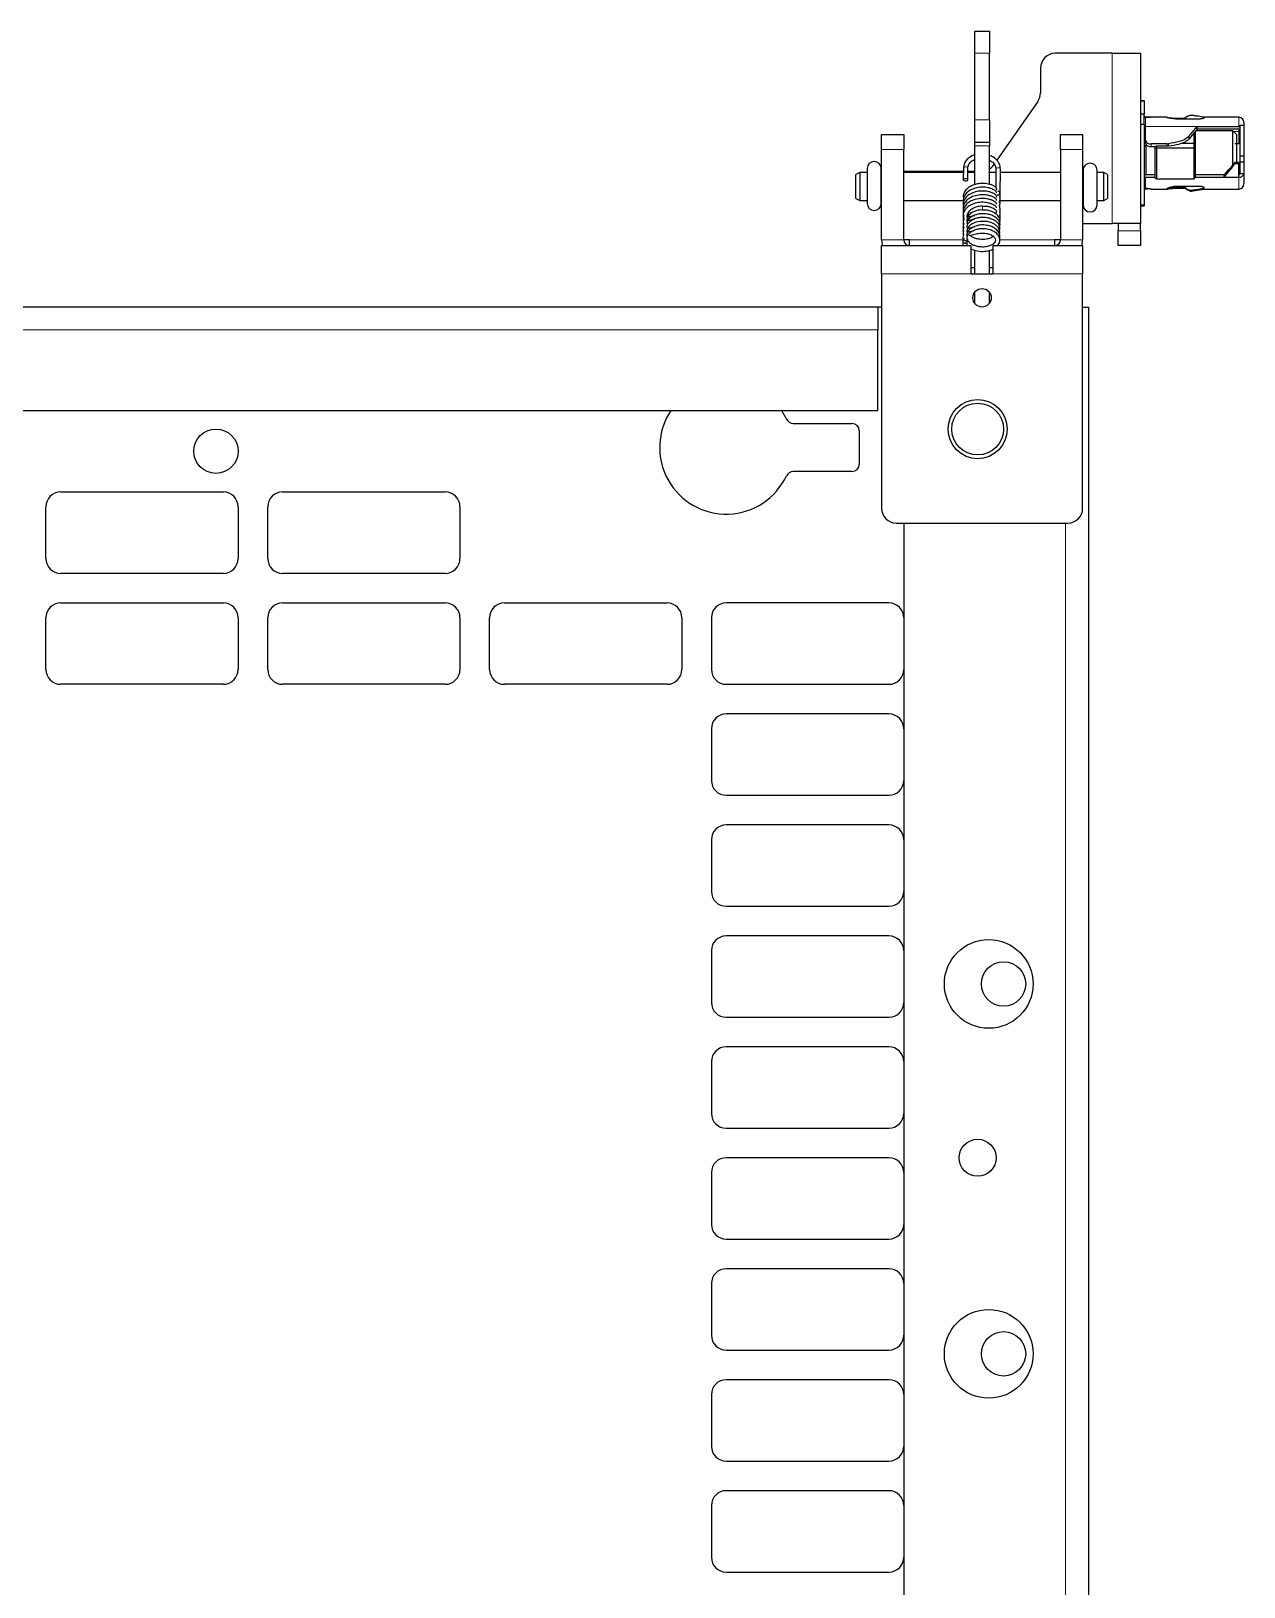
# Model space of a CAD drawing. Header units: millimetres. Extents: x -382 to 624, y -273 to 1990.
# Drawn here: x 416.4 to 580.4, y 1658.1 to 1868.4 of the extents above; entities that cross this region are included whole.
import ezdxf

# ---------------------------------------------------------------- set-up
doc = ezdxf.new("R2010")
doc.units = ezdxf.units.MM

msp = doc.modelspace()

# ---------------------------------------------------------------- linework, layer by layer
at = {"color": 7, "linetype": 'Continuous', "lineweight": 25}
for p, q in [((543.96, 1868.4), (545.96, 1868.4)), ((543.96, 1865.4), (543.96, 1868.4)), ((545.96, 1868.4), (545.96, 1865.4)), ((543.96, 1856.4), (543.96, 1865.4)), ((545.96, 1856.4), (545.96, 1865.4)), ((562.56, 1865.4), (554.86, 1865.4)), ((562.56, 1865.4), (566.36, 1865.4)), ((566.36, 1865.4), (566.36, 1842.4)), ((552.86, 1863.4), (552.86, 1860.03)), ((552.5, 1858.88), (546.94, 1850.93)), ((566.36, 1859), (566.86, 1859)), ((566.36, 1858.97), (566.86, 1858.97)), ((566.86, 1857.17), (566.36, 1857.17)), ((566.86, 1858.97), (566.86, 1859)), ((566.86, 1858.97), (566.86, 1857.17)), ((566.86, 1855.76), (566.86, 1857.17)), ((543.96, 1853.4), (543.96, 1856.4)), ((545.96, 1856.4), (545.96, 1853.4)), ((566.86, 1855.76), (566.36, 1855.76)), ((566.86, 1855.76), (566.86, 1844.92)), ((567.06, 1854.9), (566.86, 1854.9)), ((567.31, 1856.75), (567.06, 1856.75)), ((567.31, 1856.73), (567.06, 1856.73)), ((567.06, 1853.66), (567.06, 1855.5)), ((567.84, 1856.75), (567.34, 1856.75)), ((569.96, 1856.75), (567.84, 1856.75)), ((569.99, 1856.75), (569.96, 1856.75)), ((569.96, 1856.75), (569.96, 1856.74)), ((569.96, 1856.74), (569.99, 1856.74)), ((571.16, 1856.64), (572.36, 1856.64)), ((571.16, 1856.53), (574.46, 1856.53)), ((572.91, 1854.16), (574.06, 1855.5)), ((574.06, 1855.13), (572.91, 1853.79)), ((578.86, 1854.9), (573.86, 1854.9)), ((574.02, 1856.9), (573.87, 1856.92)), ((574.06, 1855.13), (574.06, 1855.5)), ((574.06, 1855.5), (579.66, 1855.5)), ((579.66, 1855.13), (574.06, 1855.13)), ((579.66, 1856.75), (574.96, 1856.75)), ((574.96, 1856.72), (574.96, 1856.75)), ((574.96, 1856.72), (574.96, 1856.66)), ((579.36, 1854.4), (578.86, 1854.9)), ((578.86, 1850.26), (578.86, 1854.9)), ((579.86, 1855.7), (580.36, 1855.7)), ((579.86, 1851.54), (579.86, 1855.7)), ((580.36, 1856.05), (580.36, 1855.7)), ((580.36, 1855.7), (580.36, 1851.54)), ((531.36, 1854.4), (534.36, 1854.4)), ((531.36, 1852.4), (531.36, 1854.4)), ((534.36, 1854.4), (534.36, 1852.4)), ((543.96, 1853.4), (545.96, 1853.4)), ((543.96, 1852.9), (543.96, 1853.4)), ((543.96, 1847.64), (543.96, 1852.9)), ((545.96, 1853.4), (545.96, 1852.9)), ((545.96, 1847.68), (545.96, 1852.9)), ((555.56, 1852.4), (555.56, 1854.4)), ((555.56, 1854.4), (558.56, 1854.4)), ((558.56, 1854.4), (558.56, 1852.4)), ((566.86, 1852.82), (567.16, 1852.84)), ((567.06, 1853.29), (567.06, 1853.66)), ((567.33, 1852.91), (567.16, 1852.87)), ((567.16, 1848.98), (567.16, 1852.87)), ((569.96, 1853.16), (567.81, 1853.16)), ((567.81, 1852.79), (568.36, 1852.79)), ((568.36, 1852.8), (568.56, 1852.9)), ((568.36, 1852.52), (568.36, 1852.8)), ((568.56, 1852.9), (568.56, 1852.61)), ((568.56, 1852.9), (569.96, 1852.9)), ((570.16, 1852.91), (571, 1852.96)), ((572.06, 1853.26), (573.65, 1853.26)), ((573.65, 1853.26), (573.65, 1854.65)), ((573.65, 1852.61), (573.65, 1853.26)), ((573.65, 1853.26), (573.76, 1853.09)), ((573.76, 1854.81), (573.76, 1853.09)), ((573.76, 1853.09), (573.76, 1852.45)), ((579.66, 1853.17), (579.16, 1853.17)), ((579.36, 1854.4), (579.36, 1850.6)), ((579.66, 1854.53), (579.66, 1853.92)), ((531.36, 1840.2), (531.36, 1852.4)), ((534.36, 1840.2), (534.36, 1852.4)), ((555.56, 1852.4), (555.56, 1840.2)), ((558.56, 1852.4), (558.56, 1840.2)), ((568.36, 1852.52), (568.56, 1852.61)), ((568.36, 1848.54), (568.36, 1852.52)), ((568.56, 1852.61), (568.56, 1848.41)), ((568.56, 1852.61), (573.65, 1852.61)), ((573.65, 1848.41), (573.65, 1852.61)), ((573.65, 1852.61), (573.76, 1852.45)), ((573.76, 1852.45), (573.76, 1848.63)), ((579.86, 1851.54), (580.36, 1851.54)), ((579.86, 1850.74), (579.86, 1851.54)), ((579.86, 1850.74), (580.36, 1850.74)), ((579.86, 1849.12), (579.86, 1850.74)), ((580.36, 1851.54), (580.36, 1850.74)), ((580.36, 1850.74), (580.36, 1849.12)), ((528.41, 1849.3), (527.91, 1849.01)), ((527.91, 1845.79), (527.91, 1849.01)), ((529.43, 1849.3), (528.41, 1849.3)), ((528.41, 1849.3), (528.41, 1845.5)), ((529.43, 1849.81), (529.43, 1845.11)), ((531.33, 1845.11), (531.33, 1849.81)), ((531.36, 1849.3), (531.33, 1849.3)), ((542.43, 1849.4), (534.36, 1849.4)), ((542.43, 1849.3), (534.36, 1849.3)), ((542.44, 1849.88), (542.42, 1848.31)), ((543.02, 1848.3), (543.04, 1849.87)), ((543.96, 1849.4), (543.03, 1849.4)), ((543.96, 1849.3), (543.03, 1849.3)), ((546.83, 1849.3), (545.96, 1849.3)), ((546.58, 1850.42), (546.46, 1850.25)), ((546.83, 1849.73), (546.81, 1847.23)), ((547.4, 1846.35), (547.43, 1849.73)), ((555.56, 1849.3), (547.43, 1849.3)), ((558.62, 1849.3), (558.56, 1849.3)), ((558.62, 1849.6), (558.62, 1844.9)), ((560.52, 1844.9), (560.52, 1849.6)), ((561.41, 1849.3), (560.52, 1849.3)), ((561.91, 1849.01), (561.41, 1849.3)), ((561.41, 1845.5), (561.41, 1849.3)), ((561.91, 1849.01), (561.91, 1845.79)), ((568.36, 1848.98), (567.06, 1848.98)), ((567.06, 1848.65), (568.36, 1848.65)), ((568.36, 1848.54), (568.56, 1848.41)), ((573.65, 1848.41), (573.76, 1848.63)), ((577.66, 1848.98), (573.76, 1848.98)), ((573.76, 1848.65), (577.66, 1848.65)), ((577.66, 1848.98), (577.66, 1848.65)), ((577.66, 1848.65), (579.66, 1848.65)), ((579.16, 1850.62), (579.16, 1850.48)), ((579.66, 1850.62), (579.16, 1850.62)), ((579.16, 1850.48), (579.66, 1850.48)), ((579.66, 1850.48), (579.66, 1850.62)), ((579.66, 1848.98), (579.66, 1849.64)), ((580.36, 1849.12), (579.86, 1849.12)), ((580.36, 1849.12), (580.36, 1847.75)), ((547.42, 1846.16), (547.38, 1846.57)), ((567.31, 1847.13), (567.06, 1847.13)), ((567.31, 1847.06), (567.06, 1847.06)), ((567.31, 1847.05), (567.06, 1847.05)), ((567.84, 1847.05), (569.96, 1847.05)), ((567.86, 1847.06), (567.86, 1847.05)), ((568.56, 1848.41), (573.65, 1848.41)), ((569.96, 1847.1), (569.96, 1847.05)), ((571.16, 1847.43), (574.46, 1847.43)), ((571.16, 1847.26), (572.19, 1847.26)), ((571.16, 1847.16), (572.37, 1847.16)), ((572.07, 1847.43), (572.04, 1847.37)), ((572.04, 1847.37), (572.04, 1847.37)), ((572.89, 1846.87), (572.44, 1847.12)), ((574.96, 1847.26), (574.96, 1847.16)), ((574.96, 1847.05), (574.96, 1847.16)), ((574.96, 1847.05), (579.66, 1847.05)), ((527.91, 1845.79), (528.41, 1845.5)), ((528.41, 1845.5), (529.43, 1845.5)), ((531.33, 1845.5), (531.36, 1845.5)), ((534.36, 1845.5), (542.45, 1845.5)), ((547.36, 1844.46), (547.37, 1845.03)), ((547.37, 1845.5), (555.56, 1845.5)), ((547.42, 1846.1), (547.42, 1846.16)), ((558.56, 1845.5), (558.62, 1845.5)), ((560.52, 1845.5), (561.41, 1845.5)), ((561.41, 1845.5), (561.91, 1845.79)), ((566.36, 1844.92), (566.86, 1844.92)), ((566.36, 1844.82), (566.86, 1844.82)), ((566.36, 1844.8), (566.86, 1844.8)), ((566.86, 1844.92), (566.86, 1844.82)), ((566.86, 1844.82), (566.86, 1844.8)), ((543.2, 1843.53), (543.06, 1843.72)), ((558.56, 1842.4), (562.56, 1842.4)), ((566.36, 1842.4), (562.56, 1842.4)), ((563.36, 1842.4), (563.36, 1841.4)), ((566.36, 1841.4), (566.36, 1842.4)), ((535.16, 1840.2), (534.36, 1840.2)), ((535.16, 1839.4), (535.16, 1840.2)), ((542.47, 1840.42), (542.37, 1840.01)), ((542.97, 1839.97), (543.02, 1840.17)), ((554.76, 1840.2), (554.76, 1839.4)), ((555.56, 1840.2), (554.76, 1840.2)), ((563.36, 1839.4), (563.36, 1841.4)), ((566.36, 1841.4), (566.36, 1839.4)), ((531.36, 1835.6), (531.36, 1839.4)), ((531.36, 1839.4), (543.46, 1839.4)), ((542.37, 1840.01), (542.37, 1839.95)), ((542.96, 1839.91), (542.97, 1839.97)), ((543.46, 1839.4), (543.46, 1835.6)), ((543.96, 1835.6), (543.96, 1838.78)), ((545.96, 1835.6), (545.96, 1838.76)), ((546.46, 1839.4), (558.56, 1839.4)), ((546.46, 1835.6), (546.46, 1839.4)), ((558.56, 1839.4), (558.56, 1835.6)), ((566.36, 1839.4), (563.36, 1839.4)), ((543.96, 1836.4), (543.46, 1836.4)), ((546.46, 1836.4), (545.96, 1836.4)), ((531.36, 1835.6), (531.36, 1803.9)), ((543.46, 1835.6), (546.46, 1835.6)), ((558.56, 1803.9), (558.56, 1835.6)), ((543.96, 1831.6), (543.96, 1833.1)), ((545.96, 1831.6), (545.96, 1833.1)), ((301.86, 1831.11), (530.86, 1831.11)), ((530.86, 1831.11), (530.86, 1828.01)), ((531.36, 1831.1), (530.86, 1831.1)), ((558.56, 1831.1), (559.36, 1831.1)), ((559.36, 1831.1), (559.36, -51.9)), ((530.86, 1817.11), (530.86, 1828.01)), ((301.86, 1817.11), (530.86, 1817.11)), ((517.85, 1817.11), (518.51, 1815.93)), ((519.42, 1815.36), (527.36, 1815.36)), ((528.36, 1814.36), (528.36, 1809.86)), ((527.36, 1808.86), (519.42, 1808.86)), ((420.36, 1806.1), (442.36, 1806.1)), ((450.36, 1806.1), (472.36, 1806.1)), ((418.36, 1797.1), (418.36, 1804.1)), ((444.36, 1804.1), (444.36, 1797.1)), ((448.36, 1797.1), (448.36, 1804.1)), ((474.36, 1804.1), (474.36, 1797.1)), ((533.36, 1801.9), (556.56, 1801.9)), ((534.36, 1801.9), (534.36, -51.9)), ((442.36, 1795.1), (420.36, 1795.1)), ((472.36, 1795.1), (450.36, 1795.1)), ((420.36, 1791.1), (442.36, 1791.1)), ((450.36, 1791.1), (472.36, 1791.1)), ((480.36, 1791.1), (502.36, 1791.1)), ((532.36, 1791.1), (510.36, 1791.1)), ((418.36, 1782.1), (418.36, 1789.1)), ((444.36, 1789.1), (444.36, 1782.1)), ((448.36, 1782.1), (448.36, 1789.1)), ((474.36, 1789.1), (474.36, 1782.1)), ((478.36, 1782.1), (478.36, 1789.1)), ((504.36, 1789.1), (504.36, 1782.1)), ((508.36, 1789.1), (508.36, 1782.1)), ((442.36, 1780.1), (420.36, 1780.1)), ((472.36, 1780.1), (450.36, 1780.1)), ((502.36, 1780.1), (480.36, 1780.1)), ((510.36, 1780.1), (532.36, 1780.1)), ((532.36, 1776.1), (510.36, 1776.1)), ((508.36, 1774.1), (508.36, 1767.1)), ((510.36, 1765.1), (532.36, 1765.1)), ((532.36, 1761.1), (510.36, 1761.1)), ((508.36, 1759.1), (508.36, 1752.1)), ((510.36, 1750.1), (532.36, 1750.1)), ((532.36, 1746.1), (510.36, 1746.1)), ((508.36, 1744.1), (508.36, 1737.1)), ((510.36, 1735.1), (532.36, 1735.1)), ((532.36, 1731.1), (510.36, 1731.1)), ((508.36, 1729.1), (508.36, 1722.1)), ((510.36, 1720.1), (532.36, 1720.1)), ((532.36, 1716.1), (510.36, 1716.1)), ((508.36, 1714.1), (508.36, 1707.1)), ((510.36, 1705.1), (532.36, 1705.1)), ((532.36, 1701.1), (510.36, 1701.1)), ((508.36, 1699.1), (508.36, 1692.1)), ((510.36, 1690.1), (532.36, 1690.1)), ((532.36, 1686.1), (510.36, 1686.1)), ((508.36, 1684.1), (508.36, 1677.1)), ((510.36, 1675.1), (532.36, 1675.1)), ((532.36, 1671.1), (510.36, 1671.1)), ((508.36, 1669.1), (508.36, 1662.1)), ((510.36, 1660.1), (532.36, 1660.1))]:
    msp.add_line(p, q, dxfattribs=at)
at = {"color": 8, "linetype": 'Continuous', "lineweight": 18}
for p, q in [((545.96, 1865.4), (543.96, 1865.4)), ((562.56, 1865.4), (562.56, 1842.4)), ((543.96, 1856.4), (545.96, 1856.4)), ((567.06, 1856.73), (567.06, 1855.5)), ((567.06, 1855.5), (574.06, 1855.5)), ((567.31, 1856.73), (567.31, 1856.75)), ((571.16, 1856.64), (571.16, 1856.53)), ((572.44, 1856.68), (572.52, 1856.53)), ((579.66, 1855.5), (579.66, 1856.75)), ((579.66, 1854.81), (579.66, 1855.13)), ((545.96, 1852.9), (543.96, 1852.9)), ((567.81, 1853.16), (567.81, 1852.79)), ((569.96, 1852.9), (569.96, 1853.16)), ((570.16, 1853.17), (570.16, 1852.91)), ((572.91, 1853.79), (572.91, 1854.16)), ((579.66, 1854.81), (578.95, 1854.81)), ((534.36, 1852.4), (531.36, 1852.4)), ((558.56, 1852.4), (555.56, 1852.4)), ((567.06, 1848.65), (567.06, 1847.13)), ((579.66, 1847.05), (579.66, 1848.65)), ((567.06, 1847.06), (567.06, 1847.05)), ((567.31, 1847.06), (567.31, 1847.13)), ((571.16, 1847.43), (571.16, 1847.26)), ((546.93, 1846.01), (546.97, 1845.98)), ((534.36, 1840.2), (531.36, 1840.2)), ((542.4, 1840.2), (535.16, 1840.2)), ((554.76, 1840.2), (547.36, 1840.2)), ((555.56, 1840.2), (558.56, 1840.2)), ((563.36, 1841.4), (566.36, 1841.4)), ((542.65, 1839.41), (542.76, 1839.4)), ((543.46, 1835.6), (531.36, 1835.6)), ((558.56, 1835.6), (546.46, 1835.6)), ((301.86, 1828.01), (530.86, 1828.01)), ((556.26, 1801.9), (556.26, -51.9))]:
    msp.add_line(p, q, dxfattribs=at)
at = {"color": 7, "linetype": 'Continuous', "lineweight": 25, "flags": 128}
for points in [[(566.86, 1855.15), (566.93, 1855.14), (567.06, 1855.13)], [(579.66, 1855.5), (579.8, 1855.49), (579.86, 1855.48)], [(579.86, 1854.41), (579.86, 1854.43), (579.85, 1854.46), (579.83, 1854.48), (579.8, 1854.5), (579.77, 1854.51), (579.74, 1854.52), (579.7, 1854.53), (579.66, 1854.53)], [(566.86, 1848.97), (566.93, 1848.98), (567.06, 1848.98)], [(579.86, 1849.38), (579.86, 1849.36), (579.85, 1849.34), (579.83, 1849.32), (579.8, 1849.3), (579.77, 1849.28), (579.74, 1849.27), (579.7, 1849.26), (579.66, 1849.26)], [(542.74, 1848.49), (542.85, 1848.47), (542.95, 1848.43), (543.01, 1848.37), (543.02, 1848.3), (543, 1848.23), (542.93, 1848.17), (542.83, 1848.13), (542.71, 1848.12), (542.6, 1848.14), (542.5, 1848.18), (542.44, 1848.24), (542.42, 1848.32), (542.45, 1848.39), (542.52, 1848.45), (542.62, 1848.48), (542.74, 1848.49)], [(547, 1846.26), (547.09, 1846.25), (547.2, 1846.28), (547.3, 1846.35), (547.36, 1846.43), (547.39, 1846.52), (547.36, 1846.61), (547.3, 1846.68), (547.21, 1846.72), (547.09, 1846.73), (547.09, 1846.73)], [(547.3, 1840.9), (547.38, 1841.23), (547.16, 1841.82), (546.71, 1842.24), (546.26, 1842.48), (545.63, 1842.65), (544.69, 1842.68), (544.1, 1842.55), (543.46, 1842.24), (543.17, 1841.99), (542.96, 1841.67), (542.89, 1841.33), (542.93, 1841.09), (542.93, 1841.09)], [(544.98, 1844.16), (544.98, 1844.21), (544.98, 1844.27)], [(531.36, 1840.2), (531.44, 1839.46), (531.45, 1839.4)], [(558.48, 1839.4), (558.49, 1839.46), (558.56, 1840.2)]]:
    msp.add_lwpolyline(points, dxfattribs=at)
at = {"color": 8, "linetype": 'Continuous', "lineweight": 18, "flags": 128}
for points in [[(542.44, 1849.88), (542.44, 1849.89), (542.47, 1849.96), (542.54, 1850.01), (542.64, 1850.05), (542.75, 1850.06)], [(542.75, 1850.06), (542.87, 1850.04), (542.96, 1850), (543.02, 1849.94), (543.04, 1849.87)], [(547.15, 1849.92), (547.03, 1849.91), (546.93, 1849.87), (546.86, 1849.81), (546.83, 1849.74), (546.83, 1849.73)], [(547.43, 1849.73), (547.42, 1849.79), (547.36, 1849.86), (547.26, 1849.9), (547.15, 1849.92)], [(542.51, 1839.4), (542.54, 1839.4), (542.65, 1839.41)]]:
    msp.add_lwpolyline(points, dxfattribs=at)
at = {"color": 7, "linetype": 'Continuous', "lineweight": 25}
for centre, radius in [((544.96, 1832.35), 1.25), ((544.36, 1814.6), 4), ((544.36, 1814.6), 3.5), ((441.36, 1811.61), 3), ((545.86, 1739.6), 6), ((547.86, 1739.6), 3), ((544.36, 1716.1), 2.5), ((545.86, 1689.6), 6), ((547.86, 1689.6), 3)]:
    msp.add_circle(centre, radius, dxfattribs=at)
for centre, radius, start, end in [((554.86, 1863.4), 2, 90, 180), ((550.86, 1860.03), 2, 325.008, 0), ((567.06, 1856.95), 0.2, 180.0002, 270.0002), ((567.06, 1856.93), 0.2, 180.0893, 270.0891), ((567.04, 1855.68), 0.18, 189.6369, 277.1443), ((579.66, 1856.05), 0.7, 0, 90), ((579.69, 1854.95), 0.18, 9.6369, 97.1443), ((567.71, 1853.81), 0.665, 193.4486, 278.9562), ((567.71, 1853.44), 0.665, 193.4486, 278.9562), ((569.97, 1854.26), 1.1, 269.9618, 280.1433), ((579.69, 1854.63), 0.177, 13.4486, 98.9562), ((530.38, 1849.81), 0.95, 0, 180), ((544.82, 1851.4), 2, 304.796, 325.008), ((559.57, 1849.6), 0.95, 0, 180), ((567.04, 1848.48), 0.177, 81.0438, 166.5514), ((579.76, 1849.26), 0.62, 261.0438, 346.5514), ((579.69, 1849.16), 0.177, 261.0438, 346.5514), ((567.06, 1846.93), 0.198, 89.5221, 179.514), ((567.06, 1846.86), 0.2, 89.9109, 179.9107), ((567.06, 1846.85), 0.2, 89.9998, 179.9998), ((579.66, 1847.75), 0.7, 270, 0), ((530.38, 1845.11), 0.95, 180, 0), ((559.57, 1844.9), 0.95, 180, 0), ((535.16, 1840.2), 0.8, 180, 270), ((554.76, 1840.2), 0.8, 270, 0), ((510.36, 1812.11), 9, 146.251, 334.8493), ((519.42, 1816.36), 1, 205.1507, 270), ((527.36, 1814.36), 1, 0, 90), ((519.42, 1807.86), 1, 90, 154.8493), ((527.36, 1809.86), 1, 270, 0), ((420.36, 1804.1), 2, 90, 180), ((442.36, 1804.1), 2, 0, 90), ((450.36, 1804.1), 2, 90, 180), ((472.36, 1804.1), 2, 0, 90), ((533.36, 1803.9), 2, 180, 270), ((556.56, 1803.9), 2, 270, 0), ((420.36, 1797.1), 2, 180, 270), ((442.36, 1797.1), 2, 270, 0), ((450.36, 1797.1), 2, 180, 270), ((472.36, 1797.1), 2, 270, 0), ((420.36, 1789.1), 2, 90, 180), ((442.36, 1789.1), 2, 0, 90), ((450.36, 1789.1), 2, 90, 180), ((472.36, 1789.1), 2, 0, 90), ((480.36, 1789.1), 2, 90, 180), ((502.36, 1789.1), 2, 0, 90), ((510.36, 1789.1), 2, 90, 180), ((532.36, 1789.1), 2, 0, 90), ((420.36, 1782.1), 2, 180, 270), ((442.36, 1782.1), 2, 270, 0), ((450.36, 1782.1), 2, 180, 270), ((472.36, 1782.1), 2, 270, 0), ((480.36, 1782.1), 2, 180, 270), ((502.36, 1782.1), 2, 270, 0), ((510.36, 1782.1), 2, 180, 270), ((532.36, 1782.1), 2, 270, 0), ((510.36, 1774.1), 2, 90, 180), ((532.36, 1774.1), 2, 0, 90), ((510.36, 1767.1), 2, 180, 270), ((532.36, 1767.1), 2, 270, 0), ((510.36, 1759.1), 2, 90, 180), ((532.36, 1759.1), 2, 0, 90), ((510.36, 1752.1), 2, 180, 270), ((532.36, 1752.1), 2, 270, 0), ((510.36, 1744.1), 2, 90, 180), ((532.36, 1744.1), 2, 0, 90), ((510.36, 1737.1), 2, 180, 270), ((532.36, 1737.1), 2, 270, 0), ((510.36, 1729.1), 2, 90, 180), ((532.36, 1729.1), 2, 0, 90), ((510.36, 1722.1), 2, 180, 270), ((532.36, 1722.1), 2, 270, 0), ((510.36, 1714.1), 2, 90, 180), ((532.36, 1714.1), 2, 0, 90), ((510.36, 1707.1), 2, 180, 270), ((532.36, 1707.1), 2, 270, 0), ((510.36, 1699.1), 2, 90, 180), ((532.36, 1699.1), 2, 0, 90), ((510.36, 1692.1), 2, 180, 270), ((532.36, 1692.1), 2, 270, 0), ((510.36, 1684.1), 2, 90, 180), ((532.36, 1684.1), 2, 0, 90), ((510.36, 1677.1), 2, 180, 270), ((532.36, 1677.1), 2, 270, 0), ((510.36, 1669.1), 2, 90, 180), ((532.36, 1669.1), 2, 0, 90), ((510.36, 1662.1), 2, 180, 270), ((532.36, 1662.1), 2, 270, 0)]:
    msp.add_arc(centre, radius, start, end, dxfattribs=at)
at = {"color": 8, "linetype": 'Continuous', "lineweight": 18}
for centre, radius, start, end in [((539.3, 1844.64), 5.71, 355.3711, 1.0159), ((547.2, 1846.19), 0.229, 291.7919, 352.7975), ((542.64, 1840.03), 0.273, 182.9398, 275.0476), ((542.64, 1839.97), 0.273, 182.9662, 275.045), ((542.7, 1839.96), 0.269, 261.8434, 348.5152), ((542.7, 1840.02), 0.269, 261.9044, 347.8166)]:
    msp.add_arc(centre, radius, start, end, dxfattribs=at)
at = {"color": 7, "linetype": 'Continuous', "lineweight": 25}
msp.add_ellipse((569.96, 1853.08), major_axis=(0.75, 0), ratio=0.240455, start_param=4.712389, end_param=4.975032, dxfattribs=at)
for points, knots in [([(573.42, 1857), (573.25, 1857), (572.89, 1857), (572.59, 1856.79), (572.44, 1856.68)], [0, 0, 0, 0, 0.481496, 1, 1, 1, 1]), ([(574.96, 1856.72), (574.46, 1856.83), (573.79, 1857), (572.9, 1856.99), (572.59, 1856.78), (572.44, 1856.68)], [0, 0, 0, 0, 0.5876932, 0.7908183, 1, 1, 1, 1]), ([(574.96, 1856.75), (574.58, 1856.8), (574.02, 1856.89), (573.41, 1857.01), (573.07, 1857.03), (572.93, 1856.95), (572.86, 1856.91)], [0, 0, 0, 0, 0.53039, 0.769058, 0.884473, 1, 1, 1, 1]), ([(567.31, 1856.75), (567.37, 1856.75), (567.5, 1856.75), (567.64, 1856.75), (567.69, 1856.74), (567.71, 1856.74)], [0, 0, 0, 0, 0.409579, 0.819164, 1, 1, 1, 1]), ([(567.84, 1856.75), (567.83, 1856.75), (567.82, 1856.75), (567.75, 1856.74), (567.61, 1856.74), (567.46, 1856.73), (567.35, 1856.73), (567.31, 1856.73)], [0, 0, 0, 0, 0.019653, 0.287101, 0.5536557, 0.8206027, 1, 1, 1, 1]), ([(571.16, 1856.53), (571.03, 1856.54), (570.76, 1856.55), (570.4, 1856.6), (570.13, 1856.67), (569.98, 1856.72), (569.97, 1856.74), (569.96, 1856.74)], [0, 0, 0, 0, 0.213238, 0.42649, 0.63916, 0.849598, 1, 1, 1, 1]), ([(570.03, 1856.74), (570.08, 1856.73), (570.19, 1856.72), (570.5, 1856.67), (570.84, 1856.64), (571.07, 1856.64), (571.16, 1856.64)], [0, 0, 0, 0, 0.270612, 0.537, 0.805108, 1, 1, 1, 1]), ([(572.19, 1856.53), (572.21, 1856.54), (572.26, 1856.57), (572.35, 1856.63), (572.42, 1856.66), (572.44, 1856.68)], [0, 0, 0, 0, 0.2307686, 0.7697766, 1, 1, 1, 1]), ([(572.44, 1856.68), (572.39, 1856.65), (572.32, 1856.61), (572.26, 1856.58), (572.25, 1856.57)], [0, 0, 0, 0, 0.7112904, 1, 1, 1, 1]), ([(574.96, 1856.66), (574.96, 1856.64), (574.95, 1856.62), (574.86, 1856.58), (574.74, 1856.55), (574.59, 1856.54), (574.5, 1856.54), (574.46, 1856.53)], [0, 0, 0, 0, 0.2143729, 0.4287785, 0.6425919, 0.8566662, 1, 1, 1, 1]), ([(566.86, 1854.12), (566.86, 1854.11), (566.87, 1854.1), (566.88, 1854.08), (566.92, 1854.05), (566.99, 1854.04), (567.04, 1854.04), (567.06, 1854.03)], [0, 0, 0, 0, 0.195302, 0.377541, 0.538909, 0.761383, 1, 1, 1, 1]), ([(566.86, 1852.99), (566.86, 1852.99), (566.87, 1852.97), (566.88, 1852.96), (566.92, 1852.94), (567, 1852.95), (567.1, 1852.96), (567.17, 1852.98), (567.22, 1852.99)], [0, 0, 0, 0, 0.129275, 0.249903, 0.356716, 0.517646, 0.689604, 1, 1, 1, 1]), ([(572.91, 1854.16), (572.74, 1854.02), (572.39, 1853.72), (571.41, 1853.4), (570.64, 1853.26), (570.16, 1853.17)], [0, 0, 0, 0, 0.254027, 0.526591, 1, 1, 1, 1]), ([(572.91, 1853.79), (572.79, 1853.68), (572.54, 1853.45), (571.88, 1853.17), (571.34, 1853.04), (571, 1852.96)], [0, 0, 0, 0, 0.261809, 0.533628, 1, 1, 1, 1]), ([(579.66, 1854.81), (579.66, 1854.53), (579.66, 1854.03), (579.66, 1853.43), (579.66, 1853.17)], [0, 0, 0, 0, 0.559785, 1, 1, 1, 1]), ([(543.96, 1851.69), (543.7, 1851.58), (543.17, 1851.36), (542.65, 1850.77), (542.45, 1850.24), (542.44, 1849.94), (542.44, 1849.88)], [0, 0, 0, 0, 0.313755, 0.630402, 0.918755, 1, 1, 1, 1]), ([(543.04, 1849.87), (543.05, 1849.96), (543.07, 1850.23), (543.31, 1850.63), (543.66, 1850.95), (543.92, 1851.02), (543.96, 1851.04)], [0, 0, 0, 0, 0.187513, 0.58462, 0.925854, 1, 1, 1, 1]), ([(547.43, 1849.73), (547.43, 1849.87), (547.4, 1850.24), (547.11, 1850.83), (546.6, 1851.34), (546.15, 1851.52), (545.96, 1851.6)], [0, 0, 0, 0, 0.173984, 0.477689, 0.784497, 1, 1, 1, 1]), ([(545.96, 1850.95), (546.12, 1850.86), (546.46, 1850.67), (546.77, 1850.22), (546.81, 1849.9), (546.83, 1849.73)], [0, 0, 0, 0, 0.2890462, 0.6499399, 1, 1, 1, 1]), ([(577.66, 1848.98), (577.94, 1849.27), (578.44, 1849.77), (578.94, 1850.36), (579.16, 1850.62)], [0, 0, 0, 0, 0.559868, 1, 1, 1, 1]), ([(577.66, 1848.65), (577.94, 1848.97), (578.44, 1849.53), (578.94, 1850.19), (579.16, 1850.48)], [0, 0, 0, 0, 0.559911, 1, 1, 1, 1]), ([(579.66, 1848.65), (579.66, 1848.97), (579.66, 1849.53), (579.66, 1850.19), (579.66, 1850.48)], [0, 0, 0, 0, 0.559866, 1, 1, 1, 1]), ([(546.94, 1845.94), (546.94, 1845.99), (546.92, 1846.18), (546.66, 1846.4), (546.24, 1846.6), (545.66, 1846.75), (544.91, 1846.82), (544.06, 1846.69), (543.36, 1846.41), (542.81, 1846.01), (542.47, 1845.49), (542.35, 1845.02), (542.45, 1844.77), (542.47, 1844.73)], [0, 0, 0, 0, 0.035504, 0.128793, 0.211362, 0.279755, 0.40161, 0.525783, 0.636647, 0.735831, 0.849127, 0.974607, 1, 1, 1, 1]), ([(546.96, 1846.88), (546.96, 1846.96), (546.95, 1847.17), (546.67, 1847.41), (546.26, 1847.61), (545.68, 1847.77), (544.93, 1847.84), (544.08, 1847.72), (543.37, 1847.44), (542.83, 1847.04), (542.48, 1846.51), (542.36, 1846.04), (542.46, 1845.79), (542.48, 1845.75)], [0, 0, 0, 0, 0.051623, 0.143227, 0.224349, 0.291572, 0.411166, 0.533116, 0.642072, 0.739409, 0.850657, 0.973952, 1, 1, 1, 1]), ([(546.94, 1846.52), (546.93, 1846.54), (546.92, 1846.71), (546.66, 1846.9), (546.25, 1847.1), (545.67, 1847.26), (544.92, 1847.33), (544.07, 1847.2), (543.36, 1846.92), (542.82, 1846.52), (542.47, 1846), (542.36, 1845.53), (542.46, 1845.28), (542.48, 1845.24)], [0, 0, 0, 0, 0.0191592, 0.1139639, 0.1978974, 0.2674358, 0.3912397, 0.5174401, 0.6301545, 0.7309213, 0.8460571, 0.9736181, 1, 1, 1, 1]), ([(567.31, 1847.13), (567.38, 1847.13), (567.5, 1847.12), (567.66, 1847.11), (567.79, 1847.09), (567.85, 1847.07), (567.86, 1847.06), (567.86, 1847.06)], [0, 0, 0, 0, 0.214393, 0.428789, 0.643061, 0.856854, 1, 1, 1, 1]), ([(567.86, 1847.05), (567.86, 1847.05), (567.85, 1847.05), (567.75, 1847.05), (567.61, 1847.06), (567.46, 1847.06), (567.35, 1847.06), (567.31, 1847.06)], [0, 0, 0, 0, 0.214305, 0.42865, 0.642279, 0.856223, 1, 1, 1, 1]), ([(569.96, 1847.1), (569.98, 1847.13), (570, 1847.17), (570.2, 1847.27), (570.5, 1847.36), (570.84, 1847.42), (571.07, 1847.43), (571.16, 1847.43)], [0, 0, 0, 0, 0.2128333, 0.4258501, 0.6355415, 0.8465873, 1, 1, 1, 1]), ([(571.16, 1847.26), (571.03, 1847.26), (570.76, 1847.25), (570.4, 1847.19), (570.13, 1847.12), (569.98, 1847.07), (569.97, 1847.06), (569.96, 1847.05)], [0, 0, 0, 0, 0.2132377, 0.4264897, 0.6391595, 0.8495978, 1, 1, 1, 1]), ([(569.99, 1847.05), (570, 1847.05), (570.02, 1847.05), (570.2, 1847.08), (570.5, 1847.12), (570.84, 1847.15), (571.07, 1847.16), (571.16, 1847.16)], [0, 0, 0, 0, 0.132621, 0.367345, 0.598403, 0.830955, 1, 1, 1, 1]), ([(572.04, 1847.37), (572.04, 1847.36), (572.05, 1847.35), (572.13, 1847.3), (572.24, 1847.23), (572.35, 1847.17), (572.42, 1847.13), (572.44, 1847.12)], [0, 0, 0, 0, 0.225883, 0.451767, 0.67765, 0.903524, 1, 1, 1, 1]), ([(572.44, 1847.17), (572.39, 1847.2), (572.29, 1847.25), (572.17, 1847.31), (572.08, 1847.36), (572.04, 1847.37), (572.04, 1847.37), (572.04, 1847.37)], [0, 0, 0, 0, 0.225867, 0.451734, 0.677598, 0.903479, 1, 1, 1, 1]), ([(574.96, 1847.16), (574.46, 1847.04), (573.79, 1846.87), (572.9, 1846.86), (572.59, 1847.07), (572.44, 1847.17)], [0, 0, 0, 0, 0.587693, 0.790818, 1, 1, 1, 1]), ([(573.42, 1846.8), (573.25, 1846.8), (572.89, 1846.79), (572.59, 1847), (572.44, 1847.11)], [0, 0, 0, 0, 0.480704, 1, 1, 1, 1]), ([(572.86, 1846.88), (572.92, 1846.85), (573.01, 1846.8), (573.16, 1846.77), (573.39, 1846.78), (573.99, 1846.91), (574.56, 1846.99), (574.96, 1847.05)], [0, 0, 0, 0, 0.11325, 0.16898, 0.224646, 0.455828, 1, 1, 1, 1]), ([(574.46, 1847.43), (574.52, 1847.43), (574.63, 1847.43), (574.78, 1847.39), (574.89, 1847.35), (574.95, 1847.3), (574.96, 1847.27), (574.96, 1847.26)], [0, 0, 0, 0, 0.2144453, 0.4288931, 0.6432387, 0.8571881, 1, 1, 1, 1]), ([(546.91, 1845.02), (546.91, 1845.04), (546.89, 1845.19), (546.64, 1845.38), (546.23, 1845.58), (545.64, 1845.73), (544.89, 1845.8), (544.04, 1845.67), (543.34, 1845.39), (542.8, 1844.99), (542.46, 1844.46), (542.34, 1843.99), (542.45, 1843.75), (542.46, 1843.71)], [0, 0, 0, 0, 0.014192, 0.1096723, 0.1941358, 0.2640665, 0.3888515, 0.5159204, 0.6292914, 0.7308673, 0.8468285, 0.9751702, 1, 1, 1, 1]), ([(546.92, 1845.52), (546.92, 1845.54), (546.9, 1845.7), (546.64, 1845.89), (546.23, 1846.09), (545.65, 1846.24), (544.9, 1846.31), (544.05, 1846.18), (543.35, 1845.9), (542.8, 1845.5), (542.46, 1844.97), (542.35, 1844.51), (542.45, 1844.26), (542.47, 1844.22)], [0, 0, 0, 0, 0.014056, 0.109484, 0.193924, 0.263851, 0.388535, 0.515545, 0.628903, 0.730393, 0.846289, 0.974604, 1, 1, 1, 1]), ([(546.91, 1844.51), (546.9, 1844.53), (546.89, 1844.68), (546.63, 1844.87), (546.22, 1845.07), (545.63, 1845.22), (544.88, 1845.29), (544.03, 1845.16), (543.33, 1844.88), (542.79, 1844.47), (542.45, 1843.94), (542.34, 1843.42), (542.48, 1843.12), (542.52, 1843.03)], [0, 0, 0, 0, 0.013838, 0.106098, 0.187691, 0.25523, 0.37584, 0.498614, 0.608114, 0.706295, 0.818347, 0.94232, 1, 1, 1, 1]), ([(545.01, 1844.73), (544.92, 1844.73), (544.62, 1844.73), (544.09, 1844.6), (543.56, 1844.36), (543.18, 1844.04), (542.96, 1843.72), (542.89, 1843.36), (542.93, 1843.21), (542.94, 1843.13)], [0, 0, 0, 0, 0.082802, 0.261935, 0.476734, 0.599823, 0.730842, 0.864675, 1, 1, 1, 1]), ([(546.93, 1843.82), (546.93, 1843.9), (546.91, 1844.12), (546.63, 1844.37), (546.21, 1844.56), (545.67, 1844.71), (545.25, 1844.71), (545.01, 1844.71)], [0, 0, 0, 0, 0.1391999, 0.3707693, 0.5755094, 0.7449463, 1, 1, 1, 1]), ([(547.23, 1844.72), (547.28, 1844.79), (547.47, 1845.04), (547.41, 1845.33), (547.37, 1845.54)], [0, 0, 0, 0, 0.281853, 1, 1, 1, 1]), ([(547.24, 1845.23), (547.29, 1845.3), (547.47, 1845.55), (547.42, 1845.84), (547.38, 1846.05)], [0, 0, 0, 0, 0.278002, 1, 1, 1, 1]), ([(547.36, 1843.92), (547.36, 1843.92), (547.47, 1844.1), (547.42, 1844.31), (547.36, 1844.52)], [0, 0, 0, 0, 0.002347, 1, 1, 1, 1]), ([(547.4, 1845.94), (547.4, 1845.94), (547.4, 1845.95), (547.41, 1845.97), (547.41, 1846.02), (547.42, 1846.06), (547.42, 1846.1)], [0, 0, 0, 0, 0.033007, 0.16043, 0.372996, 1, 1, 1, 1]), ([(542.48, 1842.44), (542.45, 1842.32), (542.38, 1842.08), (542.36, 1841.82), (542.42, 1841.7), (542.42, 1841.69)], [0, 0, 0, 0, 0.491875, 0.965921, 1, 1, 1, 1]), ([(542.49, 1843.46), (542.46, 1843.34), (542.39, 1843.1), (542.37, 1842.85), (542.43, 1842.73), (542.43, 1842.72)], [0, 0, 0, 0, 0.484556, 0.960631, 1, 1, 1, 1]), ([(542.49, 1842.95), (542.45, 1842.83), (542.39, 1842.59), (542.37, 1842.34), (542.42, 1842.21), (542.43, 1842.21)], [0, 0, 0, 0, 0.488226, 0.963286, 1, 1, 1, 1]), ([(547.31, 1841.41), (547.34, 1841.52), (547.44, 1841.82), (547.23, 1842.31), (546.79, 1842.74), (546.25, 1843.02), (545.57, 1843.2), (544.81, 1843.24), (544.06, 1843.07), (543.53, 1842.83), (543.16, 1842.51), (542.93, 1842.17), (542.91, 1841.96), (542.89, 1841.85)], [0, 0, 0, 0, 0.070564, 0.201164, 0.311648, 0.393898, 0.492983, 0.626755, 0.712209, 0.814846, 0.873622, 0.936154, 1, 1, 1, 1]), ([(545.03, 1844.2), (544.92, 1844.21), (544.62, 1844.24), (544.08, 1844.09), (543.55, 1843.85), (543.17, 1843.53), (542.95, 1843.21), (542.89, 1842.85), (542.92, 1842.7), (542.94, 1842.62)], [0, 0, 0, 0, 0.09106, 0.268759, 0.481958, 0.604102, 0.734094, 0.866859, 1, 1, 1, 1]), ([(547.31, 1841.92), (547.35, 1842.03), (547.45, 1842.33), (547.23, 1842.81), (546.8, 1843.24), (546.26, 1843.53), (545.58, 1843.71), (544.82, 1843.75), (544.07, 1843.58), (543.54, 1843.34), (543.16, 1843.02), (542.94, 1842.69), (542.91, 1842.47), (542.9, 1842.36)], [0, 0, 0, 0, 0.070023, 0.200692, 0.311274, 0.393554, 0.492675, 0.626544, 0.712065, 0.814728, 0.873532, 0.936104, 1, 1, 1, 1]), ([(543.23, 1842.97), (543.16, 1843.05), (542.98, 1843.27), (542.96, 1843.61), (543.11, 1843.82), (543.17, 1843.9)], [0, 0, 0, 0, 0.285258, 0.743549, 1, 1, 1, 1]), ([(543.04, 1843.31), (543.25, 1843.34), (543.55, 1843.39), (543.86, 1843.47), (543.95, 1843.49)], [0, 0, 0, 0, 0.687544, 1, 1, 1, 1]), ([(543.07, 1842.8), (543.26, 1842.83), (543.55, 1842.88), (543.85, 1842.96), (543.94, 1842.98)], [0, 0, 0, 0, 0.678733, 1, 1, 1, 1]), ([(543.46, 1843.25), (543.42, 1843.28), (543.36, 1843.31), (543.33, 1843.35), (543.32, 1843.36)], [0, 0, 0, 0, 0.827087, 1, 1, 1, 1]), ([(543.46, 1842.75), (543.41, 1842.77), (543.35, 1842.8), (543.33, 1842.84), (543.32, 1842.85)], [0, 0, 0, 0, 0.816476, 1, 1, 1, 1]), ([(543.47, 1843.76), (543.42, 1843.79), (543.36, 1843.82), (543.34, 1843.86), (543.33, 1843.86)], [0, 0, 0, 0, 0.904349, 1, 1, 1, 1]), ([(547.32, 1842.43), (547.35, 1842.54), (547.45, 1842.84), (547.24, 1843.32), (546.8, 1843.75), (546.27, 1844.03), (545.69, 1844.21), (545.24, 1844.21), (545.03, 1844.2)], [0, 0, 0, 0, 0.119285, 0.343741, 0.533759, 0.675068, 0.845305, 1, 1, 1, 1]), ([(547.34, 1842.89), (547.35, 1842.89), (547.46, 1843.08), (547.41, 1843.29), (547.35, 1843.5)], [0, 0, 0, 0, 0.032832, 1, 1, 1, 1]), ([(547.35, 1843.41), (547.36, 1843.41), (547.47, 1843.6), (547.41, 1843.8), (547.36, 1844.01)], [0, 0, 0, 0, 0.004858, 1, 1, 1, 1]), ([(542.48, 1841.93), (542.44, 1841.81), (542.38, 1841.57), (542.36, 1841.31), (542.41, 1841.19), (542.42, 1841.18)], [0, 0, 0, 0, 0.495504, 0.968535, 1, 1, 1, 1]), ([(542.47, 1840.91), (542.43, 1840.78), (542.36, 1840.54), (542.35, 1840.26), (542.43, 1840.11), (542.45, 1840.08)], [0, 0, 0, 0, 0.451124, 0.8738, 1, 1, 1, 1]), ([(542.47, 1841.42), (542.43, 1841.29), (542.37, 1841.11), (542.39, 1840.93), (542.39, 1840.87)], [0, 0, 0, 0, 0.678953, 1, 1, 1, 1]), ([(542.48, 1840.42), (542.47, 1840.4), (542.45, 1840.34), (542.47, 1840.25), (542.54, 1840.16), (542.63, 1840.09), (542.71, 1840.07), (542.75, 1840.06)], [0, 0, 0, 0, 0.169071, 0.376804, 0.584536, 0.792268, 1, 1, 1, 1]), ([(547.03, 1839.4), (547.11, 1839.48), (547.35, 1839.72), (547.42, 1840.22), (547.22, 1840.78), (546.76, 1841.21), (546.22, 1841.49), (545.54, 1841.67), (544.78, 1841.71), (544.04, 1841.54), (543.51, 1841.29), (543.13, 1840.97), (542.92, 1840.65), (542.86, 1840.38), (542.88, 1840.29), (542.88, 1840.28)], [0, 0, 0, 0, 0.053515, 0.165942, 0.282271, 0.380581, 0.453889, 0.542191, 0.66128, 0.737344, 0.828846, 0.88121, 0.936892, 0.99372, 1, 1, 1, 1]), ([(547.3, 1840.39), (547.33, 1840.5), (547.43, 1840.81), (547.21, 1841.29), (546.77, 1841.72), (546.23, 1842), (545.55, 1842.18), (544.79, 1842.22), (544.05, 1842.05), (543.52, 1841.81), (543.14, 1841.48), (542.92, 1841.16), (542.86, 1840.85), (542.89, 1840.74), (542.9, 1840.7)], [0, 0, 0, 0, 0.069497, 0.196044, 0.303025, 0.382755, 0.478797, 0.608371, 0.691134, 0.790644, 0.847604, 0.908183, 0.970018, 1, 1, 1, 1]), ([(542.93, 1841.75), (543.17, 1841.79), (543.49, 1841.85), (543.83, 1841.93), (543.92, 1841.96)], [0, 0, 0, 0, 0.722352, 1, 1, 1, 1]), ([(543.23, 1840.79), (543.36, 1840.81), (543.62, 1840.86), (543.96, 1840.95), (544.41, 1841.06), (545, 1841.12), (545.66, 1841.05), (546.19, 1840.86), (546.56, 1840.61), (546.78, 1840.32), (546.78, 1839.99), (546.61, 1839.73), (546.29, 1839.49), (545.82, 1839.29), (545.18, 1839.19), (544.5, 1839.23), (543.97, 1839.38), (543.54, 1839.57), (543.19, 1839.84), (543.01, 1840.1), (542.99, 1840.26), (542.99, 1840.29)], [0, 0, 0, 0, 0.048151, 0.091459, 0.126511, 0.187888, 0.25166, 0.310484, 0.362382, 0.421633, 0.489337, 0.546848, 0.592089, 0.647668, 0.715784, 0.774934, 0.829966, 0.871748, 0.923951, 0.989595, 1, 1, 1, 1]), ([(543.02, 1841.26), (543.22, 1841.29), (543.52, 1841.34), (543.82, 1841.42), (543.91, 1841.45)], [0, 0, 0, 0, 0.6957887, 1, 1, 1, 1]), ([(546.55, 1840.71), (546.48, 1840.65), (546.3, 1840.5), (545.82, 1840.31), (545.18, 1840.21), (544.5, 1840.25), (543.97, 1840.4), (543.6, 1840.56), (543.45, 1840.69), (543.38, 1840.74)], [0, 0, 0, 0, 0.121281, 0.278398, 0.470957, 0.638293, 0.793873, 0.911934, 1, 1, 1, 1]), ([(542.37, 1839.95), (542.36, 1839.91), (542.36, 1839.81), (542.35, 1839.61), (542.34, 1839.46), (542.34, 1839.4), (542.34, 1839.4)], [0, 0, 0, 0, 0.316563, 0.651977, 0.974282, 1, 1, 1, 1]), ([(542.94, 1839.4), (542.94, 1839.45), (542.95, 1839.57), (542.95, 1839.74), (542.96, 1839.85), (542.96, 1839.9), (542.96, 1839.91)], [0, 0, 0, 0, 0.2973988, 0.6139643, 0.9046903, 1, 1, 1, 1]), ([(543.46, 1838.98), (543.6, 1838.91), (544.01, 1838.72), (544.8, 1838.59), (545.62, 1838.65), (546.17, 1838.78), (546.39, 1838.91), (546.46, 1838.95)], [0, 0, 0, 0, 0.1477985, 0.4508024, 0.7238364, 0.9125148, 1, 1, 1, 1])]:
    msp.add_open_spline(points, degree=3, knots=knots, dxfattribs=at)
at = {"color": 8, "linetype": 'Continuous', "lineweight": 18}
msp.add_open_spline([(572.59, 1847.43), (572.58, 1847.42), (572.55, 1847.36), (572.5, 1847.27), (572.46, 1847.2), (572.44, 1847.17)], degree=3, knots=[0, 0, 0, 0, 0.157234, 0.682187, 1, 1, 1, 1], dxfattribs=at)
at = {"color": 7, "linetype": 'Continuous', "lineweight": 25}
msp.add_open_spline([(542.75, 1840.06), (542.78, 1840.06), (542.86, 1840.05), (542.96, 1840.09), (543.02, 1840.16), (543.05, 1840.24), (543.03, 1840.31), (543.02, 1840.34)], degree=3, dxfattribs=at)

doc.saveas('drawing.dxf')
